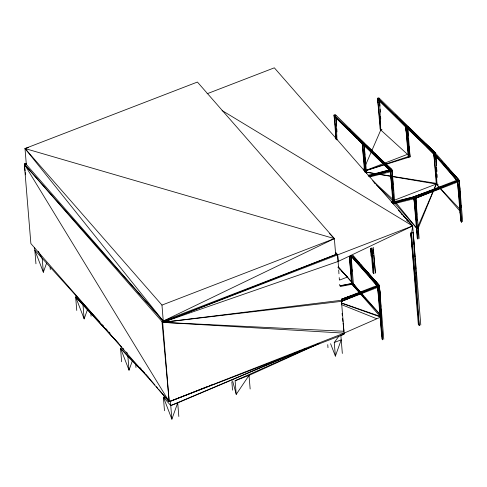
<?xml version="1.0" encoding="UTF-8"?>
<svg xmlns="http://www.w3.org/2000/svg" width="487" height="487" viewBox="0 0 487 487"><rect width="100%" height="100%" fill="white"/><g stroke="black" fill="none" stroke-linecap="round" stroke-linejoin="round"><path stroke-width="0.73" d="M417.231 238.216L416.44 228.555L417.889 238.959L418.26 228.086L433.412 191.032M412.574 227.344L412.653 225.944L274.333 67.821L207.115 93.748M411.588 233.139L413.195 232.518L419.191 325.639L411.588 233.139L412.653 225.944L407.041 219.771M248.632 376.822L249.027 375.374L319.344 343.432M99.859 322.029L34.833 250.178L43.343 272.245L46.642 263.029M118.834 343.676L75.637 296.827L84.148 318.888L87.447 309.677M142.21 370.516L120.514 348.126L129.018 370.187L132.318 360.977M166.81 398.287L163.37 397.112L171.874 419.179L177.712 402.877L301.538 350.342M335.379 356.125L341.217 339.829L334.259 342.507L335.379 356.125L330.594 343.719M434.27 188.938L436.267 184.043L460.112 209.453M418.211 225.938L433.26 191.026M434.161 188.932L436.267 184.043M363.339 170.2L364.544 167.431M365.445 165.349L380.779 129.986L379.58 100.365M232.579 380.797L236.238 394.36L249.027 375.374L250.148 388.991M393.313 203.925L414.571 198.647L415.715 197.095L415.058 196.346L458.017 180.78L461.42 222.169L460.014 211.766L460.769 221.427M334.259 342.507L338.995 336.067M378.235 287.178L379.373 285.625L352.862 255.316M380.128 129.244L377.577 98.252L378.807 97.777L434.982 152.565L459.247 180.306L458.109 181.858L414.571 198.647M341.917 335.093L344.084 333.145L380.694 317.086L379.464 286.703L341.472 301.356L162.67 322.345L24.35 164.222L26.475 163.401M435.068 153.642L435.634 153.314L433.753 153.04L405.762 126.79L377.577 98.252L380.779 129.986L407.503 154.324L366.236 170.237M383.786 339.293L379.373 285.625L341.381 300.272L344.175 334.222L169.196 401.696L162.67 322.345L338.191 261.44L412.653 225.944L406.974 219.82M236.238 394.36L235.118 380.743L314.316 345.478M315.704 344.857L317.786 343.932M302.938 349.751L305.032 348.856M164.49 410.73L163.37 397.112L170.754 405.561L301.544 350.275M302.944 349.684L305.045 348.802M380.28 318.608L382.557 339.768L378.143 286.1L341.472 301.356L357.44 294.751M433.156 191.062L415.801 198.172L417.03 228.555L418.26 228.086L418.339 231.8M435.932 189.93L438.014 189.072M171.454 400.825L206.713 386.848M209.538 385.728L211.65 384.888M335.677 254.585L162.67 322.345L163.273 321.067L161.964 305.093L25.014 148.535L197.412 82.053L334.362 238.612L335.677 254.585L337.649 254.871L338.191 261.44M25.111 171.016L24.35 164.222L26.499 163.48L24.35 164.222L30.876 243.579L169.196 401.696L344.084 333.145L162.67 322.345L412.653 225.944L420.798 325.018M335.927 115.309L334.697 115.784L334.045 115.042L335.275 114.567L392.102 170.103L394.647 201.088L391.25 202.02M416.452 208.643L415.801 198.172L458.017 180.78L433.753 153.04L378.235 98.995L379.464 98.526M380.779 129.986L382.009 129.512M374.856 174.011L391.451 169.354L391.536 170.432L392.102 170.103L392.619 178.419M438.945 187.057L436.297 184.031L433.753 153.04L434.982 152.565L421.261 139.459M450.365 172.398L456.983 180.531L434.404 153.789L435.634 153.314M393.995 200.346L436.297 184.031L392.461 176.617M433.753 153.04L436.955 184.78L438.184 184.305M399.2 200.808L413.828 196.821L458.596 179.557L458.681 180.64M462.65 221.701L459.247 180.306L414.486 197.57L392.534 203.548M161.964 305.093L334.362 238.612L329.614 233.687M339.603 280.068L347.341 277.085L350.75 281.151M352.071 295.499L341.436 299.274L377.492 285.352L351.358 255.931M170.754 405.561L177.712 402.877L178.832 416.495M235.118 380.743L249.027 375.374M415.058 196.346L426.362 192.286M429.193 191.269L432.724 189.997M341.436 299.274L378.143 286.1M353.483 294.994L358.444 293.229M366.334 170.407L384.298 164.496M385.734 164.022L408.733 156.461M366.327 170.474L384.261 164.886M385.698 164.442L410.091 156.851L407.753 128.434M28.66 147.476L25.014 148.535L26.322 164.509L163.273 321.067L334.362 238.612L25.014 148.535L163.273 321.067L25.032 165.008L26.322 164.509L24.35 164.222L169.196 401.696L161.988 321.56L336.961 254.086L335.452 252.376M368.921 176.556L392.102 170.103L393.417 201.563L376.141 184.64M368.105 175.314L390.215 169.829L392.102 170.103L390.958 171.655L369.7 176.927M368.756 176.063L390.872 170.572L393.417 201.563L390.385 171.655L392.766 200.821M391.718 202.306L413.828 196.821L415.715 197.095L419.118 238.484M392.37 203.055L414.486 197.57L417.889 238.959M368.781 175.844L390.872 170.572L334.697 115.784L336.17 139.221M392.394 202.835L414.486 197.57L413.828 196.821M340.249 285.711L352.022 283.416M340.425 285.851L351.529 283.744L359.144 292.456M340.364 286.49L353.41 284.018L380.274 314.73M341.381 300.272L162.67 322.345L343.932 331.263L343.098 323.039M25.86 164.32L24.35 164.222L25.86 164.332M457.366 180.032L459.247 180.306L459.856 189.34M365.731 172.069L375.453 173.622M379.19 174.218L436.778 183.435M365.713 172.094L375.367 173.725M379.087 174.352L390.964 176.367M341.478 302.92L380.037 316.343L377.644 287.178L378.149 290.958M341.454 303.145L380.694 317.086L377.656 287.178M341.557 304.643L376.573 318.675M222.09 110.531L412.653 225.944L410.529 223.789L412.653 225.944M372.786 180.829L392.881 199.317M416.866 135.581L417.968 136.61M421.261 139.696L422.905 141.242M425.65 143.817L434.982 152.565L378.235 98.995M416.385 135.136L418.023 136.677M420.756 139.239L421.852 140.262M425.133 143.342L434.982 152.565M370.114 149.363L371.758 150.903M378.868 157.563L391.451 169.354L374.984 153.624M391.451 169.354L334.697 115.784L362.225 143.574L390.215 169.829M395.468 114.81L397.112 116.381M408.088 126.87L411.381 130.017M412.477 131.064L418.516 136.835M349.191 128.976L350.287 130.023M361.811 141.035L364.556 143.659M366.2 145.229L371.691 150.477M378.32 100.079L433.838 154.117L434.124 156.382M334.788 116.862L389.77 170.383L381.394 161.666M373.998 182.552L375.069 183.593M407.869 221.098L406.803 220.021L407.844 221.086M121.634 361.744L120.514 348.126L127.898 356.569L148.547 377.474M143.269 371.605L144.322 372.695M427.026 147.05L433.838 154.117M395.274 115.912L397.897 118.633M399.468 120.265L405.762 126.79L406.42 132.074M353.842 134.875L356.983 138.138M358.56 139.769L362.225 143.574L365.098 171.874M434.404 153.789L458.596 179.557L450.968 171.168M338.075 267.229L347.341 277.085L344.747 274.315M338.008 267.126L340.084 269.341M341.119 270.443L343.712 273.213M401.276 213.677L402.311 214.791M403.364 215.924L405.933 218.693M359.327 292.2L352.18 284.493L349.374 256.826L351.529 283.744M360.855 293.85L380.25 314.766M76.757 310.444L75.637 296.827L121.738 347.067M122.767 348.187L123.801 349.301M126.383 352.083L127.411 353.197M441.313 160.546L442.33 161.66M444.363 163.9L445.885 165.58M447.918 167.814L449.446 169.494M398.366 210.226L406.012 218.639M102.41 324.835L103.433 325.955M105.983 328.762L107.006 329.882M109.045 332.128L110.062 333.248M357.044 260.862L358.055 261.988M360.593 264.8L361.61 265.926M367.192 272.117L379.373 285.625L364.258 268.605M350.731 255.699L377.492 285.352M352.46 255.712L379.373 285.625L362.328 266.712M353.172 256.119L359.723 263.497M360.733 264.63L362.748 266.9M434.495 154.866L456.952 180.543M439.944 188.201L460.562 211.772L459.247 180.306L459.813 189.382M394.914 203.274L417.03 228.555L413.993 198.647L414.674 203.937M350.713 255.718L377.084 285.863M335.464 252.369L337.649 254.871L338.538 267.734M338.362 266.821L351.772 282.15M360.636 294.16L380.694 317.086M140.11 367.709L141.096 368.866M142.575 370.589L144.548 372.896M145.485 373.986L154.866 384.955M156.351 386.69L157.855 388.449M158.823 389.576L169.196 401.696M353.185 284.055L360.003 292.188M361.464 293.929L362.438 295.092M353.245 283.854L360.045 292.036M361.5 293.789L363.448 296.126M364.903 297.88L365.877 299.048M360.173 292.157L353.41 284.018L351.133 256.351M361.622 293.905L363.071 295.652M364.264 270.267L365.213 271.423M367.119 273.731L368.543 275.465M369.499 276.616L377.102 285.851M448.003 169.494L448.947 170.657M396.065 202.835L416.379 227.813L413.98 198.647M38.278 251.353L42.223 258.627L43.343 272.245M460.063 211.735L460.507 213.86M459.911 211.023L457.512 181.858L458.017 185.644M458.304 187.909L458.492 189.419M434.313 157.891L434.69 160.911M410.091 156.851L406.401 127.411L408.861 157.344M406.706 134.339L406.895 135.843M390.404 171.661L390.781 174.681M391.061 176.945L391.347 179.21M378.429 293.223L378.618 294.732M349.538 257.611L349.922 260.63M377.577 98.252L378.131 102.714M378.411 104.949L378.685 107.183M334.782 120.995L334.045 115.042L336.036 139.227M335.153 123.972L335.336 125.457M408.276 157.362L405.762 126.79L406.383 132.05M406.651 134.302L406.919 136.561M25.281 172.526L25.531 174.79M457.53 181.858L460.562 211.772M342.105 313.318L342.337 315.564M342.641 318.553L342.945 321.542M418.339 324.665L410.797 232.92L411.795 242.709M411.941 244.212L412.246 247.226M412.55 250.239L412.696 251.742M405.762 126.79L408.776 157.362M410.803 232.92L419.191 325.639M373.279 249.734L373.62 253.502M373.754 255.011L375.392 273.104L373.273 247.323M371.538 248.845L373.785 273.718L372.129 247.98M380.225 318.608L381.905 339.019M366.559 173.658L364.221 145.223L364.44 148.961M371.672 247.944L373.785 273.718M362.87 144.201L365.14 171.868M372.932 272.744L370.942 248.486L371.709 256.765L371.697 255.298M362.225 143.574L364.562 171.99M370.437 248.516L371.057 256.022M349.903 256.826L352.18 284.493L351.042 256.387M340.827 335.08L342.337 353.44M327.745 344.656L327.988 347.681M231.861 381.814L232.543 390.136M170.365 400.813L171.874 419.179M135.788 365.232L135.976 367.502M127.898 356.569L129.018 370.187M90.917 313.938L91.099 316.203M83.027 305.27L84.148 318.888M50.112 267.29L50.301 269.561M34.614 247.469L35.953 263.796M413.195 232.518L414.084 244.62M414.2 246.136L414.534 250.671M414.699 252.942L414.979 256.722M415.149 258.993L415.423 262.773M415.648 265.799L415.874 268.824M416.154 272.61L416.263 274.12M380.846 318.967L379.464 286.703L380.475 300.978M380.578 302.482L380.846 306.238M381.059 309.245L381.272 312.246M381.589 316.757L381.698 318.261M338.69 270.005L338.952 273.791M339.214 277.578L339.372 279.848M339.683 284.39L339.792 285.906M459.959 190.843L460.264 195.36M460.471 198.373L460.672 201.381M460.927 205.143L461.079 207.401M435.835 156.321L436.449 165.355M436.602 167.613L436.857 171.375M437.058 174.389L437.265 177.396M364.538 150.459L364.83 154.951M365.025 157.946L365.22 160.935M365.512 165.428L365.609 166.925M459.959 191.647L460.148 194.672M460.477 199.962L460.574 201.478M435.822 156.339L436.011 159.359M436.108 160.874L436.395 165.41M436.583 168.435L436.772 171.461M407.722 128.44L408.191 135.946M408.331 138.205L408.563 141.954M408.843 146.465L408.934 147.963M392.766 180.683L393.003 184.463M393.24 188.244L393.38 190.514M379.604 100.791L379.933 106.087M380.128 109.106L380.317 112.132M380.597 116.667L380.743 118.938M382.557 339.768L379.464 286.703L379.988 295.031M380.085 296.546L380.371 301.088M380.609 304.874L380.706 306.39M336.073 117.58L336.59 125.896M336.779 128.921L336.974 131.947M416.635 211.632L416.823 214.627M417.097 219.113L417.195 220.605M379.464 286.703L379.97 294.927M380.11 297.173L380.341 300.911M380.572 304.649L380.712 306.895M351.09 256.351L351.273 259.346M351.364 260.837L351.644 265.324M351.876 269.067L352.016 271.308M459.247 180.306L461.42 222.169M365.408 171.783L364.166 145.242L365.238 171.832M435.786 155.913L436.955 184.78M364.349 165.13L364.532 169.689M336.079 117.909L336.967 139.939"/></g></svg>
